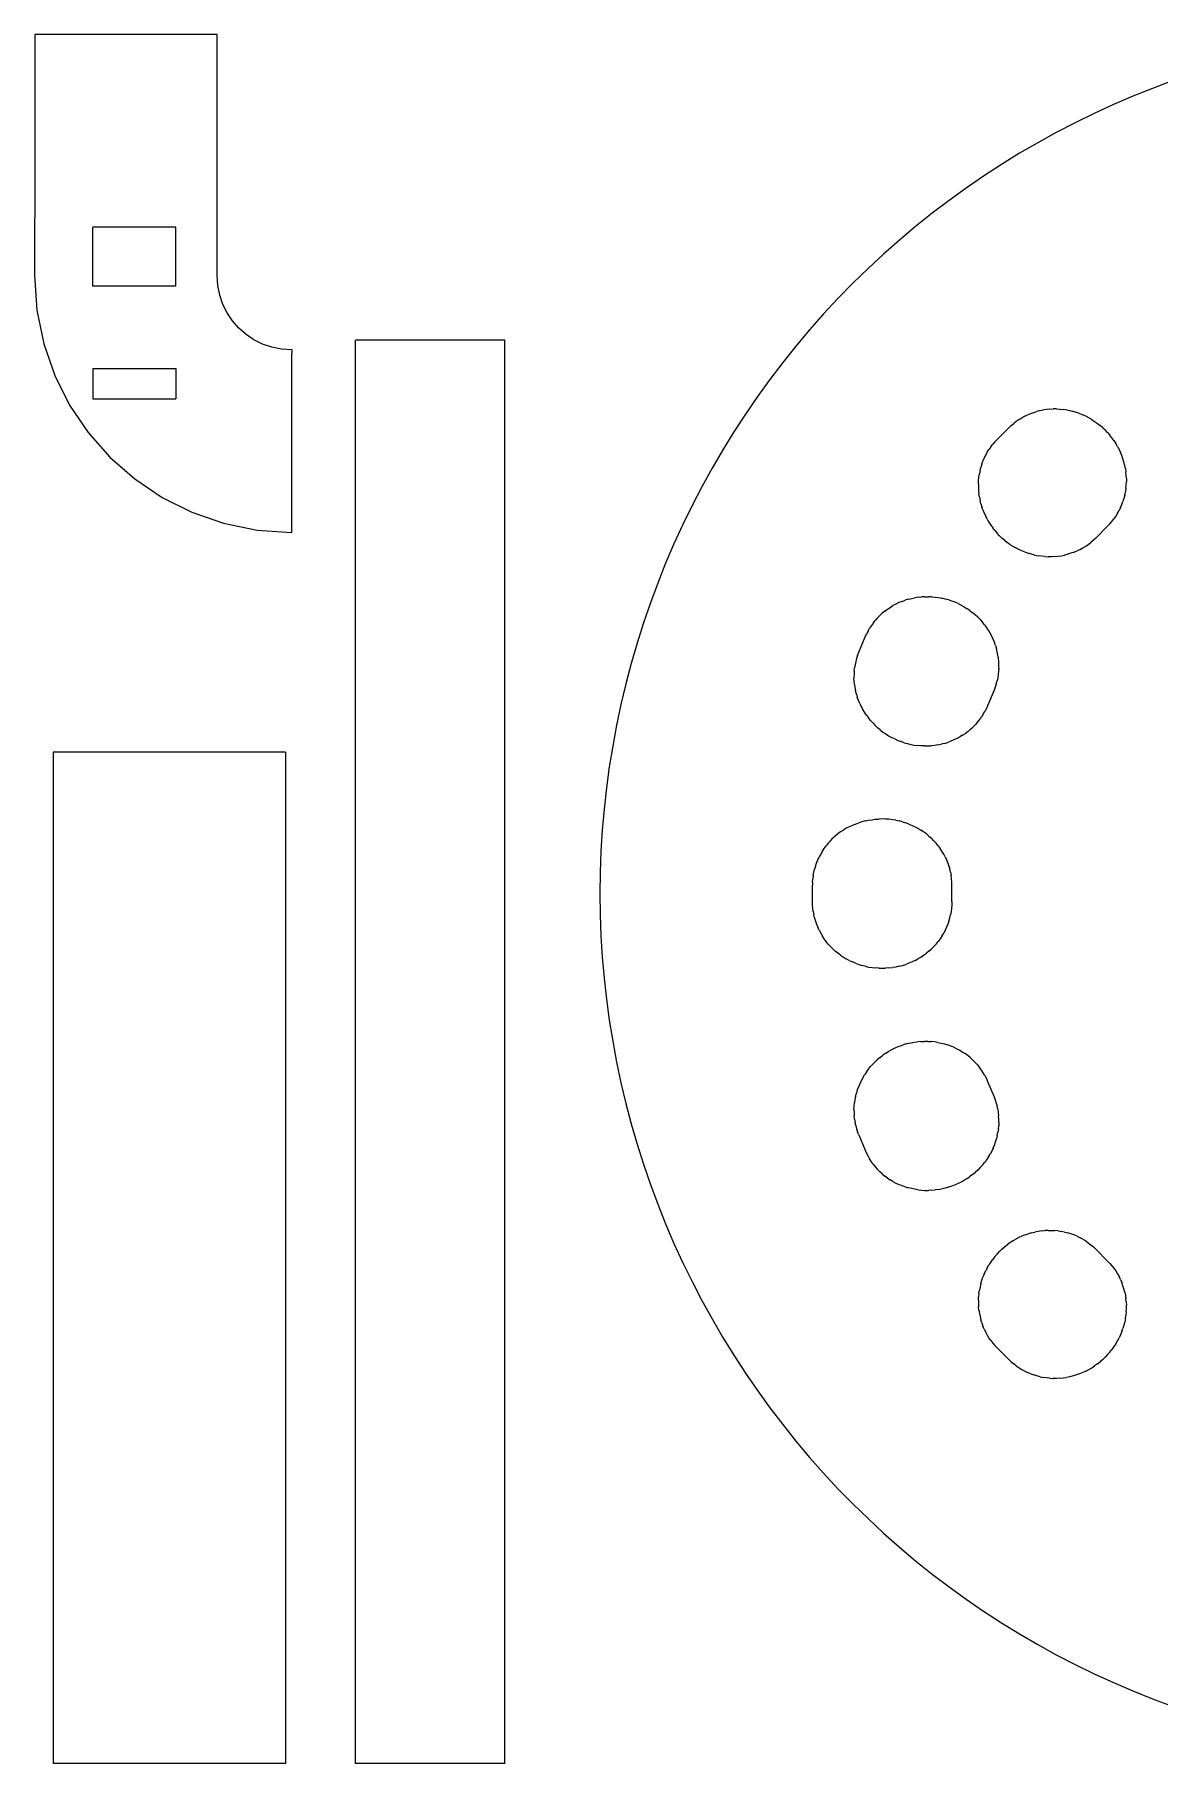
# Model space of a CAD drawing. Header units: millimetres. Extents: x 240 to 513, y -64 to 49.
# Drawn here: x 374.5 to 442.3, y -62.1 to 42 of the extents above; entities that cross this region are included whole.
import ezdxf

# ---------------------------------------------------------------- set-up
doc = ezdxf.new("R2010")
doc.units = ezdxf.units.MM
doc.header["$MEASUREMENT"] = 0
doc.layers.get('0').update_dxf_attribs({"linetype": 'CONTINUOUS'})

msp = doc.modelspace()

# ---------------------------------------------------------------- linework, layer by layer
at = {"color": 1}
for p, q in [((374.53, 42.02), (374.53, 39.94)), ((378.66, 42.02), (374.53, 42.02)), ((380.02, 42.02), (378.66, 42.02)), ((385.52, 42.02), (380.02, 42.02)), ((385.52, 41.22), (385.52, 42.02)), ((385.52, 40.09), (385.52, 41.22)), ((374.53, 39.94), (374.53, 37.98)), ((385.52, 38.71), (385.52, 40.09)), ((385.52, 37.16), (385.52, 38.71)), ((441.86, 38.78), (440.67, 38.31)), ((443.05, 39.23), (441.86, 38.78)), ((374.53, 37.98), (374.53, 36.15)), ((439.5, 37.81), (438.34, 37.27)), ((440.67, 38.31), (439.5, 37.81)), ((385.51, 35.51), (385.52, 37.16)), ((437.19, 36.71), (436.06, 36.13)), ((438.34, 37.27), (437.19, 36.71)), ((374.53, 36.15), (374.53, 34.46)), ((385.51, 33.84), (385.51, 35.51)), ((434.94, 35.51), (433.84, 34.87)), ((436.06, 36.13), (434.94, 35.51)), ((374.53, 34.46), (374.53, 32.93)), ((433.84, 34.87), (432.75, 34.2)), ((385.51, 32.22), (385.51, 33.84)), ((431.68, 33.5), (430.63, 32.78)), ((432.75, 34.2), (431.68, 33.5)), ((374.53, 32.93), (374.53, 31.56)), ((430.63, 32.78), (429.6, 32.03)), ((374.53, 31.56), (374.52, 30.38)), ((385.51, 30.73), (385.51, 32.22)), ((428.58, 31.26), (427.58, 30.46)), ((429.6, 32.03), (428.58, 31.26)), ((374.52, 30.38), (374.52, 29.38)), ((378.02, 28.14), (378.02, 30.42)), ((383.02, 30.42), (378.02, 30.42)), ((378.02, 30.37), (378.02, 30.42)), ((378.02, 28.14), (378.02, 30.37)), ((383.02, 26.86), (383.02, 30.42)), ((385.51, 29.44), (385.51, 30.73)), ((427.58, 30.46), (426.61, 29.64)), ((374.52, 29.38), (374.52, 28.59)), ((385.51, 28.43), (385.51, 29.44)), ((426.61, 29.64), (425.65, 28.8)), ((374.52, 28.59), (374.52, 28)), ((378.02, 26.86), (378.02, 28.14)), ((378.02, 26.92), (378.02, 28.14)), ((385.51, 27.76), (385.51, 28.43)), ((425.65, 28.8), (424.72, 27.93)), ((374.52, 28), (374.52, 27.65)), ((374.52, 27.65), (374.52, 27.52)), ((374.52, 27.52), (374.66, 25.42)), ((385.51, 27.52), (385.51, 27.76)), ((385.55, 26.91), (385.51, 27.52)), ((424.72, 27.93), (423.8, 27.04)), ((378.02, 26.86), (378.02, 26.92)), ((383.02, 26.86), (378.02, 26.86)), ((385.67, 26.33), (385.55, 26.91)), ((385.86, 25.77), (385.67, 26.33)), ((422.91, 26.12), (422.04, 25.19)), ((423.8, 27.04), (422.91, 26.12)), ((374.66, 25.42), (375.07, 23.4)), ((386.12, 25.25), (385.86, 25.77)), ((386.44, 24.77), (386.12, 25.25)), ((422.04, 25.19), (421.2, 24.23)), ((386.82, 24.34), (386.44, 24.77)), ((387.26, 23.96), (386.82, 24.34)), ((387.73, 23.64), (387.26, 23.96)), ((421.2, 24.23), (420.38, 23.26)), ((375.07, 23.4), (375.74, 21.49)), ((388.25, 23.38), (387.73, 23.64)), ((388.81, 23.19), (388.25, 23.38)), ((389.39, 23.07), (388.81, 23.19)), ((390.01, 23.02), (389.39, 23.07)), ((390.01, 23.02), (390.01, 22.81)), ((402.85, 23.62), (393.85, 23.62)), ((393.85, -62.14), (393.85, 23.62)), ((402.85, -62.14), (402.85, 23.62)), ((420.38, 23.26), (419.58, 22.26)), ((378.02, 21.91), (383.02, 21.91)), ((378.02, 21.91), (378.02, 20.61)), ((378.02, 21.91), (383.02, 21.91)), ((378.02, 21.91), (378.02, 20.08)), ((383.02, 21.91), (383.02, 20.08)), ((390.01, 22.21), (390.01, 22.81)), ((390.01, 21.31), (390.01, 22.21)), ((419.58, 22.26), (418.81, 21.24)), ((375.74, 21.49), (376.63, 19.7)), ((390.01, 20.17), (390.01, 21.31)), ((418.81, 21.24), (418.06, 20.21)), ((378.02, 20.61), (378.02, 20.08)), ((378.02, 20.08), (383.02, 20.08)), ((390.01, 18.89), (390.01, 20.17)), ((418.06, 20.21), (417.34, 19.16)), ((376.63, 19.7), (377.75, 18.05)), ((390.01, 16.16), (390.01, 18.89)), ((417.34, 19.16), (416.64, 18.09)), ((433.82, 18.83), (433.65, 18.72)), ((433.82, 18.83), (433.98, 18.94)), ((434.16, 19.03), (433.98, 18.94)), ((434.16, 19.03), (434.33, 19.12)), ((434.33, 19.12), (434.52, 19.2)), ((434.52, 19.2), (434.7, 19.26)), ((434.7, 19.26), (434.89, 19.32)), ((435.08, 19.37), (434.89, 19.32)), ((435.08, 19.37), (435.28, 19.41)), ((435.48, 19.44), (435.28, 19.41)), ((435.68, 19.46), (435.48, 19.44)), ((435.68, 19.46), (435.88, 19.47)), ((436.08, 19.47), (435.88, 19.47)), ((436.08, 19.47), (435.88, 19.47)), ((436.08, 19.47), (436.28, 19.46)), ((436.08, 19.47), (436.28, 19.46)), ((436.28, 19.46), (436.48, 19.44)), ((436.68, 19.41), (436.48, 19.44)), ((436.68, 19.41), (436.88, 19.37)), ((436.88, 19.37), (437.08, 19.32)), ((436.88, 19.37), (437.08, 19.32)), ((437.27, 19.26), (437.08, 19.32)), ((437.27, 19.26), (437.08, 19.32)), ((437.46, 19.2), (437.27, 19.26)), ((437.46, 19.2), (437.65, 19.12)), ((437.84, 19.03), (437.65, 19.12)), ((438.02, 18.94), (437.84, 19.03)), ((438.2, 18.83), (438.02, 18.94)), ((438.2, 18.83), (438.37, 18.72)), ((438.2, 18.83), (438.37, 18.72)), ((377.75, 18.05), (379.06, 16.56)), ((416.64, 18.09), (415.97, 17)), ((433.21, 18.34), (432.5, 17.63)), ((433.35, 18.47), (433.21, 18.34)), ((433.35, 18.47), (433.5, 18.6)), ((433.65, 18.72), (433.5, 18.6)), ((438.37, 18.72), (438.54, 18.6)), ((438.37, 18.72), (438.54, 18.6)), ((438.54, 18.6), (438.7, 18.48)), ((438.86, 18.34), (438.7, 18.48)), ((438.86, 18.34), (439, 18.2)), ((439.15, 18.05), (439, 18.2)), ((439.15, 18.05), (439.28, 17.89)), ((439.41, 17.73), (439.28, 17.89)), ((439.53, 17.56), (439.41, 17.73)), ((415.97, 17), (415.33, 15.9)), ((431.72, 16.51), (431.81, 16.68)), ((431.81, 16.68), (431.9, 16.86)), ((431.9, 16.86), (432, 17.02)), ((432.12, 17.18), (432, 17.02)), ((432.12, 17.18), (432.24, 17.34)), ((432.36, 17.49), (432.24, 17.34)), ((432.5, 17.63), (432.36, 17.49)), ((439.53, 17.56), (439.64, 17.39)), ((439.75, 17.21), (439.64, 17.39)), ((439.75, 17.21), (439.84, 17.03)), ((439.84, 17.03), (439.93, 16.85)), ((440, 16.66), (439.93, 16.85)), ((379.06, 16.56), (380.55, 15.25)), ((390.01, 14.88), (390.01, 16.16)), ((415.33, 15.9), (414.71, 14.78)), ((431.47, 15.76), (431.43, 15.56)), ((431.47, 15.76), (431.52, 15.95)), ((431.58, 16.14), (431.52, 15.95)), ((431.58, 16.14), (431.64, 16.32)), ((431.64, 16.32), (431.72, 16.51)), ((440.07, 16.46), (440, 16.66)), ((440.13, 16.27), (440.07, 16.46)), ((440.18, 16.07), (440.13, 16.27)), ((440.22, 15.87), (440.18, 16.07)), ((440.22, 15.87), (440.25, 15.67)), ((440.27, 15.47), (440.25, 15.67)), ((380.55, 15.25), (382.2, 14.14)), ((390.02, 13.74), (390.01, 14.88)), ((414.71, 14.78), (414.12, 13.65)), ((431.37, 14.96), (431.38, 15.16)), ((431.37, 14.96), (431.37, 14.76)), ((431.37, 14.76), (431.38, 14.56)), ((431.38, 15.16), (431.4, 15.36)), ((431.4, 15.36), (431.43, 15.56)), ((440.25, 14.67), (440.22, 14.47)), ((440.25, 14.67), (440.27, 14.87)), ((440.28, 15.27), (440.27, 15.47)), ((440.27, 14.87), (440.28, 15.07)), ((440.28, 15.27), (440.28, 15.07)), ((382.2, 14.14), (383.98, 13.24)), ((390.02, 12.84), (390.02, 13.74)), ((414.12, 13.65), (413.56, 12.5)), ((431.38, 14.56), (431.4, 14.36)), ((431.43, 14.16), (431.4, 14.36)), ((431.43, 14.16), (431.47, 13.96)), ((431.52, 13.76), (431.47, 13.96)), ((431.52, 13.76), (431.57, 13.57)), ((431.64, 13.38), (431.57, 13.57)), ((439.93, 13.53), (440, 13.71)), ((440, 13.71), (440.07, 13.89)), ((440.13, 14.08), (440.07, 13.89)), ((440.18, 14.28), (440.13, 14.08)), ((440.18, 14.28), (440.22, 14.47)), ((383.98, 13.24), (385.9, 12.58)), ((385.9, 12.58), (387.92, 12.17)), ((390.02, 12.24), (390.02, 12.84)), ((413.56, 12.5), (413.03, 11.34)), ((431.64, 13.38), (431.72, 13.19)), ((431.72, 13.19), (431.81, 13)), ((431.9, 12.82), (431.81, 13)), ((431.9, 12.82), (432, 12.64)), ((432, 12.64), (432.12, 12.47)), ((439.15, 12.4), (439.28, 12.54)), ((439.28, 12.54), (439.41, 12.69)), ((439.41, 12.69), (439.53, 12.85)), ((439.64, 13.01), (439.53, 12.85)), ((439.64, 13.01), (439.53, 12.85)), ((439.74, 13.18), (439.64, 13.01)), ((439.74, 13.18), (439.64, 13.01)), ((439.74, 13.18), (439.84, 13.35)), ((439.93, 13.53), (439.84, 13.35)), ((387.92, 12.17), (390.02, 12.02)), ((390.02, 12.02), (390.02, 12.24)), ((432.12, 12.47), (432.24, 12.3)), ((432.36, 12.14), (432.24, 12.3)), ((432.36, 12.14), (432.5, 11.98)), ((432.64, 11.83), (432.5, 11.98)), ((432.79, 11.69), (432.64, 11.83)), ((432.95, 11.56), (432.79, 11.69)), ((432.95, 11.56), (433.11, 11.43)), ((438.3, 11.56), (438.15, 11.43)), ((438.44, 11.69), (438.3, 11.56)), ((439.15, 12.4), (438.44, 11.69)), ((413.03, 11.34), (412.53, 10.17)), ((433.27, 11.31), (433.11, 11.43)), ((433.27, 11.31), (433.45, 11.2)), ((433.45, 11.2), (433.62, 11.09)), ((433.81, 11), (433.62, 11.09)), ((433.99, 10.91), (433.81, 11)), ((434.18, 10.84), (433.99, 10.91)), ((434.18, 10.84), (434.37, 10.77)), ((434.57, 10.71), (434.37, 10.77)), ((434.77, 10.66), (434.57, 10.71)), ((434.77, 10.66), (434.97, 10.62)), ((435.17, 10.59), (434.97, 10.62)), ((435.37, 10.57), (435.17, 10.59)), ((435.37, 10.57), (435.57, 10.56)), ((435.77, 10.56), (435.57, 10.56)), ((435.97, 10.57), (435.77, 10.56)), ((435.97, 10.57), (436.17, 10.59)), ((436.17, 10.59), (436.37, 10.62)), ((436.37, 10.62), (436.56, 10.66)), ((436.76, 10.71), (436.56, 10.66)), ((436.94, 10.77), (436.76, 10.71)), ((437.13, 10.84), (436.94, 10.77)), ((437.13, 10.84), (437.31, 10.91)), ((437.49, 11), (437.31, 10.91)), ((437.49, 11), (437.66, 11.09)), ((437.66, 11.09), (437.83, 11.2)), ((437.83, 11.2), (437.99, 11.31)), ((437.99, 11.31), (438.15, 11.43)), ((412.53, 10.17), (412.06, 8.98)), ((412.06, 8.98), (411.61, 7.79)), ((411.61, 7.79), (411.2, 6.58)), ((425.73, 7.28), (425.89, 7.4)), ((425.89, 7.4), (426.05, 7.51)), ((426.05, 7.51), (426.22, 7.62)), ((426.4, 7.71), (426.22, 7.62)), ((426.58, 7.8), (426.4, 7.71)), ((426.77, 7.87), (426.58, 7.8)), ((426.77, 7.87), (426.96, 7.94)), ((427.15, 8), (426.96, 7.94)), ((427.15, 8), (427.35, 8.05)), ((427.35, 8.05), (427.54, 8.09)), ((427.75, 8.12), (427.54, 8.09)), ((427.75, 8.12), (427.95, 8.14)), ((428.15, 8.15), (427.95, 8.14)), ((428.15, 8.15), (428.36, 8.15)), ((428.56, 8.14), (428.36, 8.15)), ((428.56, 8.14), (428.77, 8.13)), ((428.77, 8.13), (428.97, 8.1)), ((428.97, 8.1), (429.17, 8.06)), ((429.37, 8.01), (429.17, 8.06)), ((429.57, 7.96), (429.37, 8.01)), ((429.77, 7.89), (429.57, 7.96)), ((429.96, 7.82), (429.77, 7.89)), ((430.15, 7.74), (429.96, 7.82)), ((430.15, 7.74), (430.33, 7.64)), ((430.33, 7.64), (430.51, 7.54)), ((430.51, 7.54), (430.69, 7.43)), ((430.85, 7.32), (430.69, 7.43)), ((430.85, 7.32), (431.02, 7.19)), ((411.2, 6.58), (410.81, 5.36)), ((424.72, 6.08), (424.81, 6.25)), ((424.92, 6.42), (424.81, 6.25)), ((425.04, 6.58), (424.92, 6.42)), ((425.04, 6.58), (425.16, 6.73)), ((425.29, 6.88), (425.16, 6.73)), ((425.29, 6.88), (425.43, 7.02)), ((425.57, 7.16), (425.43, 7.02)), ((425.73, 7.28), (425.57, 7.16)), ((431.18, 7.06), (431.02, 7.19)), ((431.33, 6.92), (431.18, 7.06)), ((431.47, 6.78), (431.33, 6.92)), ((431.47, 6.78), (431.61, 6.62)), ((431.73, 6.47), (431.61, 6.62)), ((431.73, 6.47), (431.86, 6.3)), ((431.97, 6.13), (431.86, 6.3)), ((410.81, 5.36), (410.46, 4.14)), ((424.16, 4.81), (424.55, 5.73)), ((424.55, 5.73), (424.63, 5.91)), ((424.72, 6.08), (424.63, 5.91)), ((432.07, 5.96), (431.97, 6.13)), ((432.17, 5.78), (432.07, 5.96)), ((432.25, 5.6), (432.17, 5.78)), ((432.33, 5.41), (432.25, 5.6)), ((432.4, 5.22), (432.33, 5.41)), ((432.4, 5.22), (432.46, 5.03)), ((423.98, 4.25), (423.94, 4.05)), ((424.03, 4.44), (423.98, 4.25)), ((424.09, 4.62), (424.03, 4.44)), ((424.09, 4.62), (424.16, 4.81)), ((432.5, 4.84), (432.46, 5.03)), ((432.54, 4.64), (432.5, 4.84)), ((432.57, 4.45), (432.54, 4.64)), ((432.59, 4.25), (432.57, 4.45)), ((432.59, 4.25), (432.57, 4.45)), ((432.6, 4.05), (432.59, 4.25)), ((432.6, 4.05), (432.59, 4.25)), ((410.46, 4.14), (410.13, 2.9)), ((423.88, 3.47), (423.87, 3.27)), ((423.88, 3.07), (423.87, 3.27)), ((423.89, 3.66), (423.88, 3.47)), ((423.89, 3.66), (423.91, 3.86)), ((423.94, 4.05), (423.91, 3.86)), ((432.53, 3.27), (432.49, 3.08)), ((432.56, 3.46), (432.53, 3.27)), ((432.58, 3.66), (432.56, 3.46)), ((432.6, 3.85), (432.58, 3.66)), ((432.6, 3.85), (432.6, 4.05)), ((410.13, 2.9), (409.84, 1.66)), ((423.9, 2.87), (423.88, 3.07)), ((423.9, 2.87), (423.93, 2.68)), ((423.93, 2.68), (423.97, 2.48)), ((424.02, 2.29), (423.97, 2.48)), ((424.02, 2.29), (424.07, 2.1)), ((424.14, 1.91), (424.07, 2.1)), ((432.31, 2.52), (431.92, 1.59)), ((432.38, 2.7), (432.31, 2.52)), ((432.44, 2.89), (432.38, 2.7)), ((432.44, 2.89), (432.49, 3.08)), ((409.84, 1.66), (409.57, 0.41)), ((424.22, 1.72), (424.14, 1.91)), ((424.22, 1.72), (424.3, 1.54)), ((424.3, 1.54), (424.4, 1.36)), ((424.5, 1.19), (424.4, 1.36)), ((424.62, 1.02), (424.5, 1.19)), ((431.66, 1.07), (431.55, 0.9)), ((431.66, 1.07), (431.76, 1.24)), ((431.85, 1.41), (431.76, 1.24)), ((431.92, 1.59), (431.85, 1.41)), ((409.57, 0.41), (409.34, -0.84)), ((424.62, 1.02), (424.74, 0.86)), ((424.87, 0.7), (424.74, 0.86)), ((424.87, 0.7), (425, 0.55)), ((425, 0.55), (425.15, 0.4)), ((425.15, 0.4), (425.3, 0.26)), ((425.45, 0.13), (425.3, 0.26)), ((425.45, 0.13), (425.62, 0)), ((425.62, 0), (425.79, -0.11)), ((430.75, 0.04), (430.59, -0.08)), ((430.75, 0.04), (430.9, 0.17)), ((430.9, 0.17), (431.04, 0.3)), ((430.9, 0.17), (431.04, 0.3)), ((431.04, 0.3), (431.18, 0.44)), ((431.04, 0.3), (431.18, 0.44)), ((431.31, 0.59), (431.18, 0.44)), ((431.31, 0.59), (431.44, 0.74)), ((431.44, 0.74), (431.55, 0.9)), ((409.34, -0.84), (409.13, -2.1)), ((425.79, -0.11), (425.96, -0.22)), ((425.96, -0.22), (426.14, -0.32)), ((426.33, -0.41), (426.14, -0.32)), ((426.33, -0.41), (426.51, -0.5)), ((426.51, -0.5), (426.71, -0.57)), ((426.9, -0.64), (426.71, -0.57)), ((426.9, -0.64), (427.1, -0.69)), ((427.1, -0.69), (427.3, -0.74)), ((427.3, -0.74), (427.5, -0.78)), ((427.5, -0.78), (427.71, -0.8)), ((427.91, -0.82), (427.71, -0.8)), ((428.12, -0.83), (427.91, -0.82)), ((428.12, -0.83), (428.32, -0.83)), ((428.32, -0.83), (428.52, -0.82)), ((428.73, -0.8), (428.52, -0.82)), ((428.93, -0.77), (428.73, -0.8)), ((428.93, -0.77), (429.13, -0.73)), ((429.32, -0.68), (429.13, -0.73)), ((429.32, -0.68), (429.52, -0.62)), ((429.71, -0.55), (429.52, -0.62)), ((429.89, -0.47), (429.71, -0.55)), ((430.07, -0.39), (429.89, -0.47)), ((430.07, -0.39), (430.25, -0.29)), ((430.42, -0.19), (430.25, -0.29)), ((430.42, -0.19), (430.59, -0.08)), ((375.63, -1.22), (375.63, -62.14)), ((389.63, -1.22), (375.63, -1.22)), ((389.63, -1.22), (389.63, -62.14)), ((409.13, -2.1), (408.96, -3.37)), ((408.96, -3.37), (408.82, -4.64)), ((408.82, -4.64), (408.71, -5.91)), ((408.71, -5.91), (408.63, -7.18)), ((422.91, -6.14), (422.75, -6.27)), ((423.07, -6.02), (422.91, -6.14)), ((423.24, -5.91), (423.07, -6.02)), ((423.41, -5.8), (423.24, -5.91)), ((423.59, -5.71), (423.41, -5.8)), ((423.78, -5.62), (423.59, -5.71)), ((423.96, -5.54), (423.78, -5.62)), ((423.96, -5.54), (424.16, -5.47)), ((424.35, -5.41), (424.16, -5.47)), ((424.55, -5.35), (424.35, -5.41)), ((424.55, -5.35), (424.75, -5.31)), ((424.75, -5.31), (424.96, -5.28)), ((424.96, -5.28), (425.16, -5.25)), ((425.16, -5.25), (425.37, -5.24)), ((425.57, -5.23), (425.37, -5.24)), ((425.78, -5.24), (425.57, -5.23)), ((425.98, -5.25), (425.78, -5.24)), ((426.19, -5.28), (425.98, -5.25)), ((426.39, -5.31), (426.19, -5.28)), ((426.39, -5.31), (426.59, -5.35)), ((426.79, -5.41), (426.59, -5.35)), ((426.79, -5.41), (426.99, -5.47)), ((427.18, -5.54), (426.99, -5.47)), ((427.18, -5.54), (427.37, -5.62)), ((427.37, -5.62), (427.55, -5.71)), ((427.55, -5.71), (427.73, -5.8)), ((427.73, -5.8), (427.91, -5.91)), ((428.07, -6.02), (427.91, -5.91)), ((428.24, -6.14), (428.07, -6.02)), ((428.24, -6.14), (428.39, -6.27)), ((408.63, -7.18), (408.59, -8.46)), ((421.97, -7.18), (421.87, -7.35)), ((421.97, -7.18), (421.87, -7.35)), ((421.97, -7.18), (422.08, -7.01)), ((422.08, -7.01), (422.2, -6.85)), ((422.32, -6.7), (422.2, -6.85)), ((422.32, -6.7), (422.46, -6.55)), ((422.46, -6.55), (422.6, -6.4)), ((422.75, -6.27), (422.6, -6.4)), ((428.39, -6.27), (428.54, -6.4)), ((428.68, -6.55), (428.54, -6.4)), ((428.68, -6.55), (428.82, -6.7)), ((428.95, -6.85), (428.82, -6.7)), ((428.95, -6.85), (429.06, -7.01)), ((429.17, -7.18), (429.06, -7.01)), ((429.28, -7.35), (429.17, -7.18)), ((421.45, -8.45), (421.5, -8.26)), ((421.55, -8.07), (421.5, -8.26)), ((421.55, -8.07), (421.62, -7.89)), ((421.62, -7.89), (421.69, -7.7)), ((421.69, -7.7), (421.77, -7.52)), ((421.87, -7.35), (421.77, -7.52)), ((421.87, -7.35), (421.77, -7.52)), ((429.37, -7.52), (429.28, -7.35)), ((429.37, -7.52), (429.45, -7.7)), ((429.45, -7.7), (429.53, -7.89)), ((429.53, -7.89), (429.59, -8.07)), ((429.59, -8.07), (429.65, -8.26)), ((429.69, -8.45), (429.65, -8.26)), ((408.59, -8.46), (408.57, -9.73)), ((421.38, -9.04), (421.37, -9.23)), ((421.37, -10.23), (421.37, -9.23)), ((421.38, -9.04), (421.39, -8.84)), ((421.42, -8.65), (421.39, -8.84)), ((421.42, -8.65), (421.45, -8.45)), ((429.69, -8.45), (429.73, -8.65)), ((429.75, -8.84), (429.73, -8.65)), ((429.77, -9.04), (429.75, -8.84)), ((429.77, -9.23), (429.77, -9.04)), ((429.77, -10.23), (429.77, -9.23)), ((408.57, -9.73), (408.59, -11.01)), ((421.38, -10.43), (421.37, -10.23)), ((429.77, -10.23), (429.77, -10.43)), ((408.59, -11.01), (408.63, -12.28)), ((421.39, -10.63), (421.38, -10.43)), ((421.42, -10.82), (421.39, -10.63)), ((421.42, -10.82), (421.45, -11.01)), ((421.5, -11.2), (421.45, -11.01)), ((421.5, -11.2), (421.55, -11.39)), ((421.55, -11.39), (421.62, -11.58)), ((429.59, -11.39), (429.53, -11.58)), ((429.59, -11.39), (429.65, -11.2)), ((429.65, -11.2), (429.69, -11.01)), ((429.73, -10.82), (429.69, -11.01)), ((429.75, -10.63), (429.73, -10.82)), ((429.77, -10.43), (429.75, -10.63)), ((408.63, -12.28), (408.71, -13.56)), ((421.62, -11.58), (421.69, -11.76)), ((421.77, -11.94), (421.69, -11.76)), ((421.77, -11.94), (421.87, -12.12)), ((421.77, -11.94), (421.87, -12.12)), ((421.87, -12.12), (421.97, -12.29)), ((421.87, -12.12), (421.97, -12.29)), ((422.08, -12.46), (421.97, -12.29)), ((422.2, -12.62), (422.08, -12.46)), ((429.06, -12.46), (428.95, -12.62)), ((429.17, -12.29), (429.06, -12.46)), ((429.17, -12.29), (429.28, -12.12)), ((429.37, -11.94), (429.28, -12.12)), ((429.45, -11.76), (429.37, -11.94)), ((429.53, -11.58), (429.45, -11.76)), ((422.32, -12.77), (422.2, -12.62)), ((422.32, -12.77), (422.46, -12.92)), ((422.46, -12.92), (422.6, -13.06)), ((422.75, -13.2), (422.6, -13.06)), ((422.91, -13.33), (422.75, -13.2)), ((423.07, -13.45), (422.91, -13.33)), ((423.07, -13.45), (423.24, -13.56)), ((427.91, -13.56), (428.07, -13.45)), ((428.07, -13.45), (428.24, -13.33)), ((428.39, -13.2), (428.24, -13.33)), ((428.39, -13.2), (428.54, -13.06)), ((428.68, -12.92), (428.54, -13.06)), ((428.68, -12.92), (428.82, -12.77)), ((428.82, -12.77), (428.95, -12.62)), ((408.71, -13.56), (408.82, -14.83)), ((423.24, -13.56), (423.41, -13.66)), ((423.59, -13.76), (423.41, -13.66)), ((423.59, -13.76), (423.78, -13.85)), ((423.96, -13.93), (423.78, -13.85)), ((423.96, -13.93), (424.16, -14)), ((424.16, -14), (424.35, -14.06)), ((424.55, -14.11), (424.35, -14.06)), ((424.55, -14.11), (424.75, -14.16)), ((424.75, -14.16), (424.96, -14.19)), ((424.96, -14.19), (425.16, -14.21)), ((425.37, -14.23), (425.16, -14.21)), ((425.37, -14.23), (425.57, -14.23)), ((425.57, -14.23), (425.78, -14.23)), ((425.98, -14.21), (425.78, -14.23)), ((425.98, -14.21), (426.19, -14.19)), ((426.39, -14.16), (426.19, -14.19)), ((426.59, -14.11), (426.39, -14.16)), ((426.59, -14.11), (426.79, -14.06)), ((426.79, -14.06), (426.99, -14)), ((427.18, -13.93), (426.99, -14)), ((427.37, -13.85), (427.18, -13.93)), ((427.55, -13.76), (427.37, -13.85)), ((427.55, -13.76), (427.73, -13.66)), ((427.73, -13.66), (427.91, -13.56)), ((408.82, -14.83), (408.96, -16.1)), ((408.96, -16.1), (409.13, -17.36)), ((409.13, -17.36), (409.34, -18.62)), ((409.34, -18.62), (409.57, -19.88)), ((427.1, -18.77), (427.3, -18.73)), ((427.3, -18.73), (427.5, -18.69)), ((427.5, -18.69), (427.71, -18.66)), ((427.91, -18.64), (427.71, -18.66)), ((427.91, -18.64), (428.12, -18.64)), ((428.32, -18.64), (428.12, -18.64)), ((428.32, -18.64), (428.52, -18.65)), ((428.73, -18.67), (428.52, -18.65)), ((428.93, -18.7), (428.73, -18.67)), ((428.93, -18.7), (429.13, -18.74)), ((429.13, -18.74), (429.32, -18.79)), ((425.15, -19.87), (425.3, -19.73)), ((425.45, -19.6), (425.3, -19.73)), ((425.45, -19.6), (425.62, -19.47)), ((425.79, -19.35), (425.62, -19.47)), ((425.79, -19.35), (425.96, -19.25)), ((426.14, -19.14), (425.96, -19.25)), ((426.33, -19.05), (426.14, -19.14)), ((426.51, -18.97), (426.33, -19.05)), ((426.71, -18.9), (426.51, -18.97)), ((426.9, -18.83), (426.71, -18.9)), ((427.1, -18.77), (426.9, -18.83)), ((429.32, -18.79), (429.52, -18.85)), ((429.71, -18.92), (429.52, -18.85)), ((429.89, -18.99), (429.71, -18.92)), ((429.89, -18.99), (430.07, -19.08)), ((430.07, -19.08), (430.25, -19.17)), ((430.25, -19.17), (430.42, -19.28)), ((430.59, -19.39), (430.42, -19.28)), ((430.75, -19.51), (430.59, -19.39)), ((430.9, -19.63), (430.75, -19.51)), ((430.9, -19.63), (431.04, -19.77)), ((431.04, -19.77), (431.18, -19.91)), ((409.57, -19.88), (409.84, -21.13)), ((424.4, -20.83), (424.3, -21.01)), ((424.4, -20.83), (424.5, -20.65)), ((424.62, -20.49), (424.5, -20.65)), ((424.62, -20.49), (424.74, -20.32)), ((424.74, -20.32), (424.87, -20.16)), ((424.87, -20.16), (425, -20.01)), ((425.15, -19.87), (425, -20.01)), ((431.31, -20.05), (431.18, -19.91)), ((431.31, -20.05), (431.44, -20.21)), ((431.55, -20.37), (431.44, -20.21)), ((431.66, -20.53), (431.55, -20.37)), ((431.76, -20.7), (431.66, -20.53)), ((431.76, -20.7), (431.85, -20.88)), ((409.84, -21.13), (410.13, -22.37)), ((423.97, -21.95), (424.02, -21.75)), ((424.07, -21.56), (424.02, -21.75)), ((424.14, -21.37), (424.07, -21.56)), ((424.22, -21.19), (424.14, -21.37)), ((424.3, -21.01), (424.22, -21.19)), ((431.85, -20.88), (431.92, -21.06)), ((431.92, -21.06), (432.31, -21.98)), ((410.13, -22.37), (410.46, -23.6)), ((423.87, -22.74), (423.88, -22.54)), ((423.87, -22.74), (423.88, -22.93)), ((423.88, -22.54), (423.9, -22.34)), ((423.93, -22.14), (423.9, -22.34)), ((423.97, -21.95), (423.93, -22.14)), ((432.31, -21.98), (432.38, -22.16)), ((432.38, -22.16), (432.44, -22.35)), ((432.44, -22.35), (432.49, -22.54)), ((432.53, -22.73), (432.49, -22.54)), ((432.53, -22.73), (432.56, -22.93)), ((410.46, -23.6), (410.81, -24.83)), ((423.88, -22.93), (423.89, -23.13)), ((423.91, -23.33), (423.89, -23.13)), ((423.91, -23.33), (423.94, -23.52)), ((423.98, -23.71), (423.94, -23.52)), ((423.98, -23.71), (424.03, -23.9)), ((424.03, -23.9), (424.09, -24.09)), ((432.57, -23.91), (432.54, -24.11)), ((432.56, -22.93), (432.58, -23.12)), ((432.57, -23.91), (432.59, -23.72)), ((432.6, -23.32), (432.58, -23.12)), ((432.6, -23.52), (432.59, -23.72)), ((432.6, -23.52), (432.6, -23.32)), ((410.81, -24.83), (411.2, -26.04)), ((424.16, -24.27), (424.09, -24.09)), ((424.16, -24.27), (424.55, -25.2)), ((432.25, -25.07), (432.33, -24.88)), ((432.33, -24.88), (432.4, -24.69)), ((432.4, -24.69), (432.46, -24.5)), ((432.5, -24.31), (432.46, -24.5)), ((432.5, -24.31), (432.54, -24.11)), ((424.55, -25.2), (424.63, -25.38)), ((424.63, -25.38), (424.72, -25.55)), ((424.72, -25.55), (424.81, -25.72)), ((424.92, -25.89), (424.81, -25.72)), ((425.04, -26.05), (424.92, -25.89)), ((431.61, -26.09), (431.73, -25.93)), ((431.86, -25.77), (431.73, -25.93)), ((431.97, -25.6), (431.86, -25.77)), ((431.97, -25.6), (432.07, -25.43)), ((432.17, -25.25), (432.07, -25.43)), ((432.25, -25.07), (432.17, -25.25)), ((411.2, -26.04), (411.61, -27.25)), ((425.04, -26.05), (425.16, -26.2)), ((425.16, -26.2), (425.29, -26.35)), ((425.43, -26.49), (425.29, -26.35)), ((425.57, -26.62), (425.43, -26.49)), ((425.57, -26.62), (425.73, -26.75)), ((425.89, -26.87), (425.73, -26.75)), ((425.89, -26.87), (426.05, -26.98)), ((426.22, -27.08), (426.05, -26.98)), ((426.22, -27.08), (426.4, -27.18)), ((430.51, -27.01), (430.33, -27.11)), ((430.69, -26.9), (430.51, -27.01)), ((430.69, -26.9), (430.85, -26.78)), ((431.02, -26.66), (430.85, -26.78)), ((431.02, -26.66), (431.18, -26.53)), ((431.33, -26.39), (431.18, -26.53)), ((431.47, -26.24), (431.33, -26.39)), ((431.47, -26.24), (431.61, -26.09)), ((411.61, -27.25), (412.06, -28.45)), ((426.4, -27.18), (426.58, -27.26)), ((426.77, -27.34), (426.58, -27.26)), ((426.96, -27.41), (426.77, -27.34)), ((426.96, -27.41), (427.15, -27.47)), ((427.35, -27.51), (427.15, -27.47)), ((427.54, -27.55), (427.35, -27.51)), ((427.75, -27.58), (427.54, -27.55)), ((427.75, -27.58), (427.95, -27.61)), ((427.95, -27.61), (428.15, -27.62)), ((428.15, -27.62), (428.36, -27.62)), ((428.56, -27.61), (428.36, -27.62)), ((428.56, -27.61), (428.77, -27.59)), ((428.97, -27.56), (428.77, -27.59)), ((428.97, -27.56), (429.17, -27.53)), ((429.37, -27.48), (429.17, -27.53)), ((429.57, -27.42), (429.37, -27.48)), ((429.77, -27.36), (429.57, -27.42)), ((429.96, -27.28), (429.77, -27.36)), ((430.15, -27.2), (429.96, -27.28)), ((430.33, -27.11), (430.15, -27.2)), ((412.06, -28.45), (412.53, -29.63)), ((412.53, -29.63), (413.03, -30.81)), ((434.57, -30.18), (434.37, -30.23)), ((434.57, -30.18), (434.77, -30.13)), ((434.97, -30.09), (434.77, -30.13)), ((435.17, -30.06), (434.97, -30.09)), ((435.17, -30.06), (435.37, -30.04)), ((435.57, -30.03), (435.37, -30.04)), ((435.57, -30.03), (435.77, -30.03)), ((435.77, -30.03), (435.97, -30.04)), ((436.17, -30.06), (435.97, -30.04)), ((436.17, -30.06), (436.37, -30.09)), ((436.56, -30.13), (436.37, -30.09)), ((436.56, -30.13), (436.76, -30.18)), ((436.94, -30.23), (436.76, -30.18)), ((413.03, -30.81), (413.56, -31.97)), ((432.64, -31.3), (432.79, -31.16)), ((432.79, -31.16), (432.95, -31.02)), ((432.95, -31.02), (433.11, -30.89)), ((433.27, -30.77), (433.11, -30.89)), ((433.45, -30.66), (433.27, -30.77)), ((433.45, -30.66), (433.62, -30.56)), ((433.81, -30.46), (433.62, -30.56)), ((433.99, -30.38), (433.81, -30.46)), ((434.18, -30.3), (433.99, -30.38)), ((434.18, -30.3), (434.37, -30.23)), ((437.13, -30.3), (436.94, -30.23)), ((437.31, -30.38), (437.13, -30.3)), ((437.31, -30.38), (437.49, -30.47)), ((437.66, -30.56), (437.49, -30.47)), ((437.66, -30.56), (437.83, -30.66)), ((437.83, -30.66), (437.99, -30.78)), ((437.99, -30.78), (438.15, -30.9)), ((438.15, -30.9), (438.3, -31.02)), ((438.44, -31.16), (438.3, -31.02)), ((438.44, -31.16), (439.15, -31.87)), ((413.56, -31.97), (414.12, -33.11)), ((431.9, -32.28), (431.81, -32.47)), ((431.9, -32.28), (432, -32.11)), ((432.12, -31.93), (432, -32.11)), ((432.12, -31.93), (432.24, -31.77)), ((432.36, -31.6), (432.24, -31.77)), ((432.5, -31.45), (432.36, -31.6)), ((432.5, -31.45), (432.64, -31.3)), ((439.15, -31.87), (439.28, -32.01)), ((439.28, -32.01), (439.41, -32.16)), ((439.41, -32.16), (439.53, -32.31)), ((414.12, -33.11), (414.71, -34.25)), ((431.52, -33.23), (431.47, -33.43)), ((431.52, -33.23), (431.58, -33.03)), ((431.58, -33.03), (431.64, -32.84)), ((431.72, -32.65), (431.64, -32.84)), ((431.72, -32.65), (431.81, -32.47)), ((439.53, -32.31), (439.64, -32.47)), ((439.64, -32.47), (439.74, -32.64)), ((439.74, -32.64), (439.84, -32.81)), ((439.93, -32.99), (439.84, -32.81)), ((439.93, -32.99), (440, -33.17)), ((440.07, -33.36), (440, -33.17)), ((414.71, -34.25), (415.33, -35.36)), ((431.37, -34.23), (431.38, -34.03)), ((431.37, -34.23), (431.37, -34.43)), ((431.4, -33.83), (431.38, -34.03)), ((431.4, -33.83), (431.43, -33.63)), ((431.47, -33.43), (431.43, -33.63)), ((440.13, -33.55), (440.07, -33.36)), ((440.18, -33.74), (440.13, -33.55)), ((440.18, -33.74), (440.22, -33.94)), ((440.22, -33.94), (440.25, -34.13)), ((440.27, -34.33), (440.25, -34.13)), ((440.27, -34.33), (440.28, -34.53)), ((415.33, -35.36), (415.97, -36.47)), ((431.37, -34.43), (431.38, -34.63)), ((431.4, -34.83), (431.38, -34.63)), ((431.4, -34.83), (431.43, -35.03)), ((431.43, -35.03), (431.47, -35.22)), ((431.47, -35.22), (431.52, -35.41)), ((431.58, -35.6), (431.52, -35.41)), ((440.22, -35.34), (440.18, -35.54)), ((440.22, -35.34), (440.25, -35.14)), ((440.27, -34.94), (440.25, -35.14)), ((440.27, -34.94), (440.28, -34.74)), ((440.28, -34.74), (440.28, -34.53)), ((431.58, -35.6), (431.64, -35.79)), ((431.72, -35.97), (431.64, -35.79)), ((431.72, -35.97), (431.81, -36.15)), ((431.9, -36.32), (431.81, -36.15)), ((432, -36.49), (431.9, -36.32)), ((439.93, -36.31), (439.84, -36.5)), ((440, -36.12), (439.93, -36.31)), ((440, -36.12), (440.07, -35.93)), ((440.13, -35.73), (440.07, -35.93)), ((440.18, -35.54), (440.13, -35.73)), ((415.97, -36.47), (416.64, -37.55)), ((432.12, -36.65), (432, -36.49)), ((432.12, -36.65), (432.24, -36.81)), ((432.24, -36.81), (432.36, -36.96)), ((432.36, -36.96), (432.5, -37.1)), ((432.5, -37.1), (433.21, -37.81)), ((439.15, -37.51), (439.28, -37.36)), ((439.28, -37.36), (439.41, -37.2)), ((439.53, -37.03), (439.41, -37.2)), ((439.64, -36.86), (439.53, -37.03)), ((439.64, -36.86), (439.53, -37.03)), ((439.64, -36.86), (439.75, -36.68)), ((439.64, -36.86), (439.75, -36.68)), ((439.75, -36.68), (439.84, -36.5)), ((416.64, -37.55), (417.34, -38.62)), ((433.35, -37.94), (433.21, -37.81)), ((433.35, -37.94), (433.5, -38.07)), ((433.65, -38.19), (433.5, -38.07)), ((433.65, -38.19), (433.82, -38.3)), ((433.82, -38.3), (433.98, -38.4)), ((433.98, -38.4), (434.16, -38.5)), ((434.16, -38.5), (434.33, -38.58)), ((437.84, -38.5), (437.65, -38.58)), ((437.84, -38.5), (438.02, -38.4)), ((438.02, -38.4), (438.2, -38.3)), ((438.2, -38.3), (438.37, -38.19)), ((438.54, -38.07), (438.37, -38.19)), ((438.54, -38.07), (438.7, -37.94)), ((438.86, -37.81), (438.7, -37.94)), ((439, -37.66), (438.86, -37.81)), ((439.15, -37.51), (439, -37.66)), ((417.34, -38.62), (418.06, -39.68)), ((434.52, -38.66), (434.33, -38.58)), ((434.52, -38.66), (434.7, -38.73)), ((434.89, -38.79), (434.7, -38.73)), ((435.08, -38.84), (434.89, -38.79)), ((435.08, -38.84), (435.28, -38.88)), ((435.48, -38.91), (435.28, -38.88)), ((435.68, -38.93), (435.48, -38.91)), ((435.68, -38.93), (435.88, -38.94)), ((436.08, -38.94), (435.88, -38.94)), ((436.28, -38.93), (436.08, -38.94)), ((436.28, -38.93), (436.48, -38.91)), ((436.48, -38.91), (436.68, -38.88)), ((436.88, -38.84), (436.68, -38.88)), ((437.08, -38.79), (436.88, -38.84)), ((437.27, -38.73), (437.08, -38.79)), ((437.46, -38.66), (437.27, -38.73)), ((437.65, -38.58), (437.46, -38.66)), ((418.06, -39.68), (418.81, -40.71)), ((418.81, -40.71), (419.58, -41.73)), ((419.58, -41.73), (420.38, -42.72)), ((420.38, -42.72), (421.2, -43.7)), ((421.2, -43.7), (422.04, -44.65)), ((422.04, -44.65), (422.91, -45.59)), ((422.91, -45.59), (423.8, -46.5)), ((423.8, -46.5), (424.72, -47.39)), ((424.72, -47.39), (425.65, -48.26)), ((425.65, -48.26), (426.61, -49.11)), ((426.61, -49.11), (427.58, -49.93)), ((427.58, -49.93), (428.58, -50.73)), ((428.58, -50.73), (429.6, -51.5)), ((429.6, -51.5), (430.63, -52.25)), ((430.63, -52.25), (431.68, -52.97)), ((431.68, -52.97), (432.75, -53.67)), ((432.75, -53.67), (433.84, -54.33)), ((433.84, -54.33), (434.94, -54.98)), ((434.94, -54.98), (436.06, -55.59)), ((436.06, -55.59), (437.19, -56.18)), ((437.19, -56.18), (438.34, -56.74)), ((438.34, -56.74), (439.5, -57.27)), ((439.5, -57.27), (440.67, -57.77)), ((440.67, -57.77), (441.86, -58.25)), ((441.86, -58.25), (443.05, -58.69)), ((389.63, -62.14), (375.63, -62.14)), ((402.85, -62.14), (393.85, -62.14))]:
    msp.add_line(p, q, dxfattribs=at)

doc.saveas('drawing.dxf')
